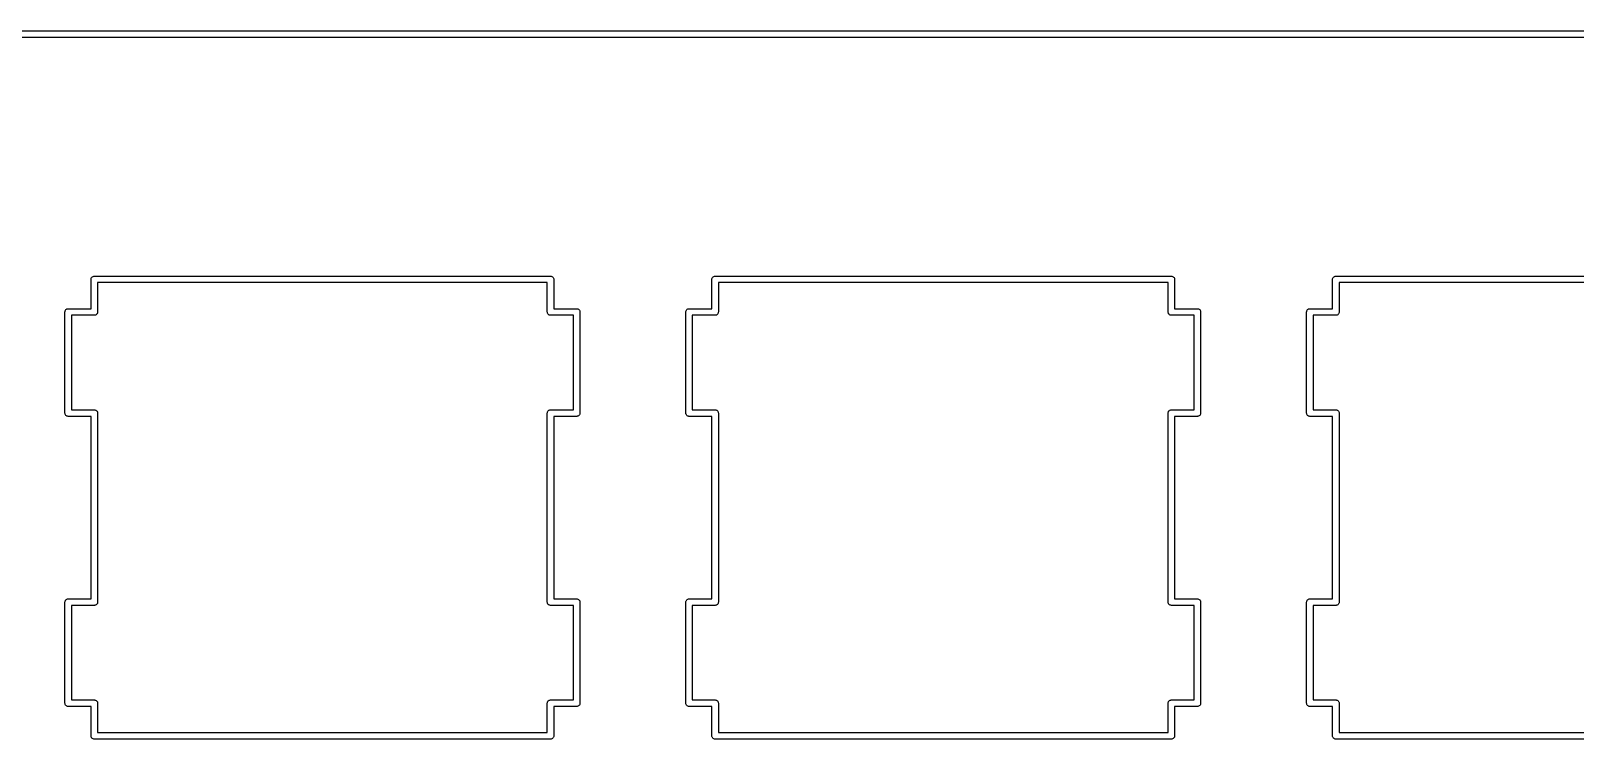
# Model space of a CAD drawing. Extents: x 0 to 6.2, y -4.15 to 0.
# Drawn here: x 2.47 to 4.335, y -0.851 to 0.004 of the extents above; entities that cross this region are included whole.
import ezdxf

# ---------------------------------------------------------------- set-up
doc = ezdxf.new("R2010")
doc.units = 0
doc.header["$MEASUREMENT"] = 0
doc.layers.add('BLACK', color=7, linetype='CONTINUOUS')

msp = doc.modelspace()

# ---------------------------------------------------------------- linework, layer by layer
at = {"layer": 'BLACK', "linetype": 'CONTINUOUS'}
for p, q in [((0.0002, 0.0039), (6.1967, 0.0039)), ((6.1929, -0.0039), (0.0039, -0.0039)), ((2.5423, -0.2954), (2.5426, -0.2947)), ((2.5423, -0.2962), (2.5423, -0.2954)), ((2.5423, -0.2964), (2.5423, -0.2962)), ((2.5423, -0.3316), (2.5423, -0.2964)), ((2.5426, -0.2947), (2.5429, -0.294)), ((2.5429, -0.294), (2.5434, -0.2934)), ((2.5434, -0.2934), (2.544, -0.2929)), ((2.544, -0.2929), (2.5447, -0.2926)), ((2.5447, -0.2926), (2.5455, -0.2923)), ((2.5455, -0.2923), (2.546, -0.2923)), ((2.546, -0.2923), (2.5462, -0.2923)), ((2.5462, -0.2923), (2.5464, -0.2923)), ((2.5464, -0.2923), (3.0972, -0.2923)), ((3.0972, -0.2923), (3.0974, -0.2923)), ((3.0974, -0.2923), (3.0976, -0.2923)), ((3.0976, -0.2923), (3.0982, -0.2923)), ((3.0982, -0.2923), (3.0989, -0.2926)), ((3.0989, -0.2926), (3.0996, -0.2929)), ((3.0996, -0.2929), (3.1002, -0.2934)), ((3.1002, -0.2934), (3.1007, -0.294)), ((3.1007, -0.294), (3.1011, -0.2947)), ((3.1011, -0.2947), (3.1013, -0.2954)), ((3.1013, -0.2954), (3.1014, -0.2962)), ((3.1014, -0.2962), (3.1014, -0.2964)), ((3.1014, -0.2964), (3.1014, -0.3316)), ((3.2923, -0.2954), (3.2926, -0.2947)), ((3.2923, -0.2962), (3.2923, -0.2954)), ((3.2923, -0.2964), (3.2923, -0.2962)), ((3.2923, -0.3316), (3.2923, -0.2964)), ((3.2926, -0.2947), (3.2929, -0.294)), ((3.2929, -0.294), (3.2934, -0.2934)), ((3.2934, -0.2934), (3.294, -0.2929)), ((3.294, -0.2929), (3.2947, -0.2926)), ((3.2947, -0.2926), (3.2955, -0.2923)), ((3.2955, -0.2923), (3.296, -0.2923)), ((3.296, -0.2923), (3.2962, -0.2923)), ((3.2962, -0.2923), (3.2964, -0.2923)), ((3.2964, -0.2923), (3.8472, -0.2923)), ((3.8472, -0.2923), (3.8474, -0.2923)), ((3.8474, -0.2923), (3.8476, -0.2923)), ((3.8476, -0.2923), (3.8482, -0.2923)), ((3.8482, -0.2923), (3.8489, -0.2926)), ((3.8489, -0.2926), (3.8496, -0.2929)), ((3.8496, -0.2929), (3.8502, -0.2934)), ((3.8502, -0.2934), (3.8507, -0.294)), ((3.8507, -0.294), (3.8511, -0.2947)), ((3.8511, -0.2947), (3.8513, -0.2954)), ((3.8513, -0.2954), (3.8514, -0.2962)), ((3.8514, -0.2962), (3.8514, -0.2964)), ((3.8514, -0.2964), (3.8514, -0.3316)), ((4.0423, -0.2954), (4.0426, -0.2947)), ((4.0423, -0.2962), (4.0423, -0.2954)), ((4.0423, -0.2964), (4.0423, -0.2962)), ((4.0423, -0.3316), (4.0423, -0.2964)), ((4.0426, -0.2947), (4.0429, -0.294)), ((4.0429, -0.294), (4.0434, -0.2934)), ((4.0434, -0.2934), (4.044, -0.2929)), ((4.044, -0.2929), (4.0447, -0.2926)), ((4.0447, -0.2926), (4.0454, -0.2923)), ((4.0454, -0.2923), (4.046, -0.2923)), ((4.046, -0.2923), (4.0462, -0.2923)), ((4.0462, -0.2923), (4.0464, -0.2923)), ((4.0464, -0.2923), (4.5972, -0.2923)), ((2.5502, -0.3001), (2.5502, -0.3353)), ((3.0935, -0.3001), (2.5502, -0.3001)), ((3.0935, -0.3353), (3.0935, -0.3001)), ((3.3002, -0.3001), (3.3002, -0.3353)), ((3.8435, -0.3001), (3.3002, -0.3001)), ((3.8435, -0.3353), (3.8435, -0.3001)), ((4.0502, -0.3001), (4.0502, -0.3353)), ((4.5935, -0.3001), (4.0502, -0.3001)), ((2.5108, -0.3355), (2.5109, -0.3348)), ((2.5108, -0.3357), (2.5108, -0.3355)), ((2.5108, -0.4574), (2.5108, -0.3357)), ((2.5109, -0.3348), (2.5111, -0.334)), ((2.5111, -0.334), (2.5115, -0.3333)), ((2.5115, -0.3333), (2.512, -0.3327)), ((2.512, -0.3327), (2.5126, -0.3323)), ((2.5126, -0.3323), (2.5132, -0.3319)), ((2.5132, -0.3319), (2.514, -0.3317)), ((2.514, -0.3317), (2.5146, -0.3316)), ((2.5146, -0.3316), (2.5148, -0.3316)), ((2.5148, -0.3316), (2.5149, -0.3316)), ((2.5149, -0.3316), (2.5423, -0.3316)), ((2.5502, -0.3355), (2.5501, -0.3363)), ((2.5502, -0.3353), (2.5502, -0.3355)), ((3.0935, -0.3355), (3.0935, -0.3353)), ((3.0936, -0.3363), (3.0935, -0.3355)), ((3.1014, -0.3316), (3.1287, -0.3316)), ((3.1287, -0.3316), (3.1289, -0.3316)), ((3.1289, -0.3316), (3.1291, -0.3316)), ((3.1291, -0.3316), (3.1297, -0.3317)), ((3.1297, -0.3317), (3.1304, -0.3319)), ((3.1304, -0.3319), (3.1311, -0.3323)), ((3.1311, -0.3323), (3.1317, -0.3327)), ((3.1317, -0.3327), (3.1322, -0.3333)), ((3.1322, -0.3333), (3.1326, -0.334)), ((3.1326, -0.334), (3.1328, -0.3348)), ((3.1328, -0.3348), (3.1329, -0.3355)), ((3.1329, -0.3355), (3.1328, -0.3357)), ((3.1328, -0.3357), (3.1328, -0.4574)), ((3.2608, -0.3355), (3.2609, -0.3348)), ((3.2608, -0.3357), (3.2608, -0.3355)), ((3.2608, -0.4574), (3.2608, -0.3357)), ((3.2609, -0.3348), (3.2611, -0.334)), ((3.2611, -0.334), (3.2615, -0.3333)), ((3.2615, -0.3333), (3.262, -0.3327)), ((3.262, -0.3327), (3.2626, -0.3323)), ((3.2626, -0.3323), (3.2632, -0.3319)), ((3.2632, -0.3319), (3.264, -0.3317)), ((3.264, -0.3317), (3.2646, -0.3316)), ((3.2646, -0.3316), (3.2648, -0.3316)), ((3.2648, -0.3316), (3.2649, -0.3316)), ((3.2649, -0.3316), (3.2923, -0.3316)), ((3.3002, -0.3355), (3.3001, -0.3363)), ((3.3002, -0.3353), (3.3002, -0.3355)), ((3.8435, -0.3355), (3.8435, -0.3353)), ((3.8436, -0.3363), (3.8435, -0.3355)), ((3.8514, -0.3316), (3.8787, -0.3316)), ((3.8787, -0.3316), (3.8788, -0.3316)), ((3.8788, -0.3316), (3.879, -0.3316)), ((3.879, -0.3316), (3.8796, -0.3317)), ((3.8796, -0.3317), (3.8804, -0.3319)), ((3.8804, -0.3319), (3.8811, -0.3323)), ((3.8811, -0.3323), (3.8817, -0.3327)), ((3.8817, -0.3327), (3.8821, -0.3333)), ((3.8821, -0.3333), (3.8825, -0.334)), ((3.8825, -0.334), (3.8827, -0.3348)), ((3.8827, -0.3348), (3.8828, -0.3355)), ((3.8828, -0.3355), (3.8828, -0.3357)), ((3.8828, -0.3357), (3.8828, -0.4574)), ((4.0108, -0.3355), (4.0109, -0.3348)), ((4.0108, -0.3357), (4.0108, -0.3355)), ((4.0108, -0.4574), (4.0108, -0.3357)), ((4.0109, -0.3348), (4.0111, -0.334)), ((4.0111, -0.334), (4.0115, -0.3333)), ((4.0115, -0.3333), (4.012, -0.3327)), ((4.012, -0.3327), (4.0126, -0.3323)), ((4.0126, -0.3323), (4.0133, -0.3319)), ((4.0133, -0.3319), (4.014, -0.3317)), ((4.014, -0.3317), (4.0146, -0.3316)), ((4.0146, -0.3316), (4.0148, -0.3316)), ((4.0148, -0.3316), (4.0149, -0.3316)), ((4.0149, -0.3316), (4.0423, -0.3316)), ((4.0502, -0.3355), (4.0501, -0.3363)), ((4.0502, -0.3353), (4.0502, -0.3355)), ((2.546, -0.3395), (2.5187, -0.3395)), ((2.5187, -0.3395), (2.5187, -0.4537)), ((2.5462, -0.3395), (2.546, -0.3395)), ((2.5464, -0.3395), (2.5462, -0.3395)), ((2.547, -0.3394), (2.5464, -0.3395)), ((2.5477, -0.3392), (2.547, -0.3394)), ((2.5484, -0.3388), (2.5477, -0.3392)), ((2.549, -0.3383), (2.5484, -0.3388)), ((2.5495, -0.3377), (2.549, -0.3383)), ((2.5499, -0.3371), (2.5495, -0.3377)), ((2.5501, -0.3363), (2.5499, -0.3371)), ((3.0938, -0.3371), (3.0936, -0.3363)), ((3.0941, -0.3377), (3.0938, -0.3371)), ((3.0946, -0.3383), (3.0941, -0.3377)), ((3.0952, -0.3388), (3.0946, -0.3383)), ((3.0959, -0.3392), (3.0952, -0.3388)), ((3.0967, -0.3394), (3.0959, -0.3392)), ((3.0974, -0.3395), (3.0967, -0.3394)), ((3.0976, -0.3395), (3.0974, -0.3395)), ((3.125, -0.3395), (3.0976, -0.3395)), ((3.125, -0.4537), (3.125, -0.3395)), ((3.296, -0.3395), (3.2687, -0.3395)), ((3.2687, -0.3395), (3.2687, -0.4537)), ((3.2962, -0.3395), (3.296, -0.3395)), ((3.2964, -0.3395), (3.2962, -0.3395)), ((3.297, -0.3394), (3.2964, -0.3395)), ((3.2977, -0.3392), (3.297, -0.3394)), ((3.2984, -0.3388), (3.2977, -0.3392)), ((3.299, -0.3383), (3.2984, -0.3388)), ((3.2995, -0.3377), (3.299, -0.3383)), ((3.2999, -0.3371), (3.2995, -0.3377)), ((3.3001, -0.3363), (3.2999, -0.3371)), ((3.8438, -0.3371), (3.8436, -0.3363)), ((3.8441, -0.3377), (3.8438, -0.3371)), ((3.8446, -0.3383), (3.8441, -0.3377)), ((3.8452, -0.3388), (3.8446, -0.3383)), ((3.8459, -0.3392), (3.8452, -0.3388)), ((3.8467, -0.3394), (3.8459, -0.3392)), ((3.8474, -0.3395), (3.8467, -0.3394)), ((3.8476, -0.3395), (3.8474, -0.3395)), ((3.8749, -0.3395), (3.8476, -0.3395)), ((3.8749, -0.4537), (3.8749, -0.3395)), ((4.046, -0.3395), (4.0187, -0.3395)), ((4.0187, -0.3395), (4.0187, -0.4537)), ((4.0462, -0.3395), (4.046, -0.3395)), ((4.0464, -0.3395), (4.0462, -0.3395)), ((4.047, -0.3394), (4.0464, -0.3395)), ((4.0477, -0.3392), (4.047, -0.3394)), ((4.0484, -0.3388), (4.0477, -0.3392)), ((4.049, -0.3383), (4.0484, -0.3388)), ((4.0495, -0.3377), (4.049, -0.3383)), ((4.0499, -0.3371), (4.0495, -0.3377)), ((4.0501, -0.3363), (4.0499, -0.3371)), ((2.5108, -0.4576), (2.5108, -0.4574)), ((2.5109, -0.4584), (2.5108, -0.4576)), ((2.5111, -0.4591), (2.5109, -0.4584)), ((2.5115, -0.4598), (2.5111, -0.4591)), ((2.512, -0.4604), (2.5115, -0.4598)), ((2.5126, -0.4609), (2.512, -0.4604)), ((2.5132, -0.4613), (2.5126, -0.4609)), ((2.514, -0.4615), (2.5132, -0.4613)), ((2.5146, -0.4616), (2.514, -0.4615)), ((2.5148, -0.4616), (2.5146, -0.4616)), ((2.5149, -0.4616), (2.5148, -0.4616)), ((2.5423, -0.4616), (2.5149, -0.4616)), ((2.5187, -0.4537), (2.546, -0.4537)), ((2.5423, -0.682), (2.5423, -0.4616)), ((2.546, -0.4537), (2.5462, -0.4537)), ((2.5462, -0.4537), (2.5464, -0.4537)), ((2.5464, -0.4537), (2.547, -0.4537)), ((2.547, -0.4537), (2.5477, -0.454)), ((2.5477, -0.454), (2.5484, -0.4543)), ((2.5484, -0.4543), (2.549, -0.4548)), ((2.549, -0.4548), (2.5495, -0.4554)), ((2.5495, -0.4554), (2.5499, -0.4561)), ((2.5499, -0.4561), (2.5501, -0.4568)), ((2.5501, -0.4568), (2.5502, -0.4576)), ((2.5502, -0.4576), (2.5502, -0.4578)), ((2.5502, -0.4578), (2.5502, -0.6858)), ((3.0935, -0.4576), (3.0936, -0.4568)), ((3.0935, -0.4578), (3.0935, -0.4576)), ((3.0935, -0.6858), (3.0935, -0.4578)), ((3.0936, -0.4568), (3.0938, -0.4561)), ((3.0938, -0.4561), (3.0941, -0.4554)), ((3.0941, -0.4554), (3.0946, -0.4548)), ((3.0946, -0.4548), (3.0952, -0.4543)), ((3.0952, -0.4543), (3.0959, -0.454)), ((3.0959, -0.454), (3.0967, -0.4537)), ((3.0967, -0.4537), (3.0972, -0.4537)), ((3.0972, -0.4537), (3.0974, -0.4537)), ((3.0974, -0.4537), (3.0976, -0.4537)), ((3.0976, -0.4537), (3.125, -0.4537)), ((3.1287, -0.4616), (3.1014, -0.4616)), ((3.1014, -0.4616), (3.1014, -0.682)), ((3.1289, -0.4616), (3.1287, -0.4616)), ((3.1291, -0.4616), (3.1289, -0.4616)), ((3.1297, -0.4615), (3.1291, -0.4616)), ((3.1304, -0.4613), (3.1297, -0.4615)), ((3.1311, -0.4609), (3.1304, -0.4613)), ((3.1317, -0.4604), (3.1311, -0.4609)), ((3.1322, -0.4598), (3.1317, -0.4604)), ((3.1326, -0.4591), (3.1322, -0.4598)), ((3.1328, -0.4584), (3.1326, -0.4591)), ((3.1328, -0.4574), (3.1329, -0.4576)), ((3.1329, -0.4576), (3.1328, -0.4584)), ((3.2608, -0.4576), (3.2608, -0.4574)), ((3.2609, -0.4584), (3.2608, -0.4576)), ((3.2611, -0.4591), (3.2609, -0.4584)), ((3.2615, -0.4598), (3.2611, -0.4591)), ((3.262, -0.4604), (3.2615, -0.4598)), ((3.2626, -0.4609), (3.262, -0.4604)), ((3.2632, -0.4613), (3.2626, -0.4609)), ((3.264, -0.4615), (3.2632, -0.4613)), ((3.2646, -0.4616), (3.264, -0.4615)), ((3.2648, -0.4616), (3.2646, -0.4616)), ((3.2649, -0.4616), (3.2648, -0.4616)), ((3.2923, -0.4616), (3.2649, -0.4616)), ((3.2687, -0.4537), (3.296, -0.4537)), ((3.2923, -0.682), (3.2923, -0.4616)), ((3.296, -0.4537), (3.2962, -0.4537)), ((3.2962, -0.4537), (3.2964, -0.4537)), ((3.2964, -0.4537), (3.297, -0.4537)), ((3.297, -0.4537), (3.2977, -0.454)), ((3.2977, -0.454), (3.2984, -0.4543)), ((3.2984, -0.4543), (3.299, -0.4548)), ((3.299, -0.4548), (3.2995, -0.4554)), ((3.2995, -0.4554), (3.2999, -0.4561)), ((3.2999, -0.4561), (3.3001, -0.4568)), ((3.3001, -0.4568), (3.3002, -0.4576)), ((3.3002, -0.4576), (3.3002, -0.4578)), ((3.3002, -0.4578), (3.3002, -0.6858)), ((3.8435, -0.4576), (3.8436, -0.4568)), ((3.8435, -0.4578), (3.8435, -0.4576)), ((3.8435, -0.6858), (3.8435, -0.4578)), ((3.8436, -0.4568), (3.8438, -0.4561)), ((3.8438, -0.4561), (3.8441, -0.4554)), ((3.8441, -0.4554), (3.8446, -0.4548)), ((3.8446, -0.4548), (3.8452, -0.4543)), ((3.8452, -0.4543), (3.8459, -0.454)), ((3.8459, -0.454), (3.8467, -0.4537)), ((3.8467, -0.4537), (3.8472, -0.4537)), ((3.8472, -0.4537), (3.8474, -0.4537)), ((3.8474, -0.4537), (3.8476, -0.4537)), ((3.8476, -0.4537), (3.8749, -0.4537)), ((3.8787, -0.4616), (3.8514, -0.4616)), ((3.8514, -0.4616), (3.8514, -0.682)), ((3.8788, -0.4616), (3.8787, -0.4616)), ((3.879, -0.4616), (3.8788, -0.4616)), ((3.8796, -0.4615), (3.879, -0.4616)), ((3.8804, -0.4613), (3.8796, -0.4615)), ((3.8811, -0.4609), (3.8804, -0.4613)), ((3.8817, -0.4604), (3.8811, -0.4609)), ((3.8821, -0.4598), (3.8817, -0.4604)), ((3.8825, -0.4591), (3.8821, -0.4598)), ((3.8827, -0.4584), (3.8825, -0.4591)), ((3.8828, -0.4576), (3.8827, -0.4584)), ((3.8828, -0.4574), (3.8828, -0.4576)), ((4.0108, -0.4576), (4.0108, -0.4574)), ((4.0109, -0.4584), (4.0108, -0.4576)), ((4.0111, -0.4591), (4.0109, -0.4584)), ((4.0115, -0.4598), (4.0111, -0.4591)), ((4.012, -0.4604), (4.0115, -0.4598)), ((4.0126, -0.4609), (4.012, -0.4604)), ((4.0133, -0.4613), (4.0126, -0.4609)), ((4.014, -0.4615), (4.0133, -0.4613)), ((4.0146, -0.4616), (4.014, -0.4615)), ((4.0148, -0.4616), (4.0146, -0.4616)), ((4.0149, -0.4616), (4.0148, -0.4616)), ((4.0423, -0.4616), (4.0149, -0.4616)), ((4.0187, -0.4537), (4.046, -0.4537)), ((4.0423, -0.682), (4.0423, -0.4616)), ((4.046, -0.4537), (4.0462, -0.4537)), ((4.0462, -0.4537), (4.0464, -0.4537)), ((4.0464, -0.4537), (4.047, -0.4537)), ((4.047, -0.4537), (4.0477, -0.454)), ((4.0477, -0.454), (4.0484, -0.4543)), ((4.0484, -0.4543), (4.049, -0.4548)), ((4.049, -0.4548), (4.0495, -0.4554)), ((4.0495, -0.4554), (4.0499, -0.4561)), ((4.0499, -0.4561), (4.0501, -0.4568)), ((4.0501, -0.4568), (4.0502, -0.4576)), ((4.0502, -0.4576), (4.0502, -0.4578)), ((4.0502, -0.4578), (4.0502, -0.6858)), ((2.5108, -0.686), (2.5109, -0.6852)), ((2.5108, -0.6862), (2.5108, -0.686)), ((2.5108, -0.8078), (2.5108, -0.6862)), ((2.5109, -0.6852), (2.5111, -0.6844)), ((2.5111, -0.6844), (2.5115, -0.6838)), ((2.5115, -0.6838), (2.512, -0.6832)), ((2.512, -0.6832), (2.5126, -0.6827)), ((2.5126, -0.6827), (2.5132, -0.6823)), ((2.5132, -0.6823), (2.514, -0.6821)), ((2.514, -0.6821), (2.5146, -0.682)), ((2.5146, -0.682), (2.5148, -0.682)), ((2.5148, -0.682), (2.5149, -0.682)), ((2.5149, -0.682), (2.5423, -0.682)), ((2.546, -0.6899), (2.5187, -0.6899)), ((2.5187, -0.6899), (2.5187, -0.8041)), ((2.5462, -0.6899), (2.546, -0.6899)), ((2.5464, -0.6899), (2.5462, -0.6899)), ((2.547, -0.6898), (2.5464, -0.6899)), ((2.5477, -0.6896), (2.547, -0.6898)), ((2.5484, -0.6893), (2.5477, -0.6896)), ((2.549, -0.6888), (2.5484, -0.6893)), ((2.5495, -0.6882), (2.549, -0.6888)), ((2.5499, -0.6875), (2.5495, -0.6882)), ((2.5501, -0.6867), (2.5499, -0.6875)), ((2.5502, -0.686), (2.5501, -0.6867)), ((2.5502, -0.6858), (2.5502, -0.686)), ((3.0935, -0.686), (3.0935, -0.6858)), ((3.0936, -0.6867), (3.0935, -0.686)), ((3.0938, -0.6875), (3.0936, -0.6867)), ((3.0941, -0.6882), (3.0938, -0.6875)), ((3.0946, -0.6888), (3.0941, -0.6882)), ((3.0952, -0.6893), (3.0946, -0.6888)), ((3.0959, -0.6896), (3.0952, -0.6893)), ((3.0967, -0.6898), (3.0959, -0.6896)), ((3.0974, -0.6899), (3.0967, -0.6898)), ((3.0976, -0.6899), (3.0974, -0.6899)), ((3.125, -0.6899), (3.0976, -0.6899)), ((3.1014, -0.682), (3.1287, -0.682)), ((3.125, -0.8041), (3.125, -0.6899)), ((3.1287, -0.682), (3.1289, -0.682)), ((3.1289, -0.682), (3.1291, -0.682)), ((3.1291, -0.682), (3.1297, -0.6821)), ((3.1297, -0.6821), (3.1304, -0.6823)), ((3.1304, -0.6823), (3.1311, -0.6827)), ((3.1311, -0.6827), (3.1317, -0.6832)), ((3.1317, -0.6832), (3.1322, -0.6838)), ((3.1322, -0.6838), (3.1326, -0.6844)), ((3.1326, -0.6844), (3.1328, -0.6852)), ((3.1328, -0.6852), (3.1329, -0.686)), ((3.1329, -0.686), (3.1328, -0.6862)), ((3.1328, -0.6862), (3.1328, -0.8078)), ((3.2608, -0.686), (3.2609, -0.6852)), ((3.2608, -0.6862), (3.2608, -0.686)), ((3.2608, -0.8078), (3.2608, -0.6862)), ((3.2609, -0.6852), (3.2611, -0.6844)), ((3.2611, -0.6844), (3.2615, -0.6838)), ((3.2615, -0.6838), (3.262, -0.6832)), ((3.262, -0.6832), (3.2626, -0.6827)), ((3.2626, -0.6827), (3.2632, -0.6823)), ((3.2632, -0.6823), (3.264, -0.6821)), ((3.264, -0.6821), (3.2646, -0.682)), ((3.2646, -0.682), (3.2648, -0.682)), ((3.2648, -0.682), (3.2649, -0.682)), ((3.2649, -0.682), (3.2923, -0.682)), ((3.296, -0.6899), (3.2687, -0.6899)), ((3.2687, -0.6899), (3.2687, -0.8041)), ((3.2962, -0.6899), (3.296, -0.6899)), ((3.2964, -0.6899), (3.2962, -0.6899)), ((3.297, -0.6898), (3.2964, -0.6899)), ((3.2977, -0.6896), (3.297, -0.6898)), ((3.2984, -0.6893), (3.2977, -0.6896)), ((3.299, -0.6888), (3.2984, -0.6893)), ((3.2995, -0.6882), (3.299, -0.6888)), ((3.2999, -0.6875), (3.2995, -0.6882)), ((3.3001, -0.6867), (3.2999, -0.6875)), ((3.3002, -0.686), (3.3001, -0.6867)), ((3.3002, -0.6858), (3.3002, -0.686)), ((3.8435, -0.686), (3.8435, -0.6858)), ((3.8436, -0.6867), (3.8435, -0.686)), ((3.8438, -0.6875), (3.8436, -0.6867)), ((3.8441, -0.6882), (3.8438, -0.6875)), ((3.8446, -0.6888), (3.8441, -0.6882)), ((3.8452, -0.6893), (3.8446, -0.6888)), ((3.8459, -0.6896), (3.8452, -0.6893)), ((3.8467, -0.6898), (3.8459, -0.6896)), ((3.8474, -0.6899), (3.8467, -0.6898)), ((3.8476, -0.6899), (3.8474, -0.6899)), ((3.8749, -0.6899), (3.8476, -0.6899)), ((3.8514, -0.682), (3.8787, -0.682)), ((3.8749, -0.8041), (3.8749, -0.6899)), ((3.8787, -0.682), (3.8788, -0.682)), ((3.8788, -0.682), (3.879, -0.682)), ((3.879, -0.682), (3.8796, -0.6821)), ((3.8796, -0.6821), (3.8804, -0.6823)), ((3.8804, -0.6823), (3.8811, -0.6827)), ((3.8811, -0.6827), (3.8817, -0.6832)), ((3.8817, -0.6832), (3.8821, -0.6838)), ((3.8821, -0.6838), (3.8825, -0.6844)), ((3.8825, -0.6844), (3.8827, -0.6852)), ((3.8827, -0.6852), (3.8828, -0.686)), ((3.8828, -0.686), (3.8828, -0.6862)), ((3.8828, -0.6862), (3.8828, -0.8078)), ((4.0108, -0.686), (4.0109, -0.6852)), ((4.0108, -0.6862), (4.0108, -0.686)), ((4.0108, -0.8078), (4.0108, -0.6862)), ((4.0109, -0.6852), (4.0111, -0.6844)), ((4.0111, -0.6844), (4.0115, -0.6838)), ((4.0115, -0.6838), (4.012, -0.6832)), ((4.012, -0.6832), (4.0126, -0.6827)), ((4.0126, -0.6827), (4.0133, -0.6823)), ((4.0133, -0.6823), (4.014, -0.6821)), ((4.014, -0.6821), (4.0146, -0.682)), ((4.0146, -0.682), (4.0148, -0.682)), ((4.0148, -0.682), (4.0149, -0.682)), ((4.0149, -0.682), (4.0423, -0.682)), ((4.046, -0.6899), (4.0187, -0.6899)), ((4.0187, -0.6899), (4.0187, -0.8041)), ((4.0462, -0.6899), (4.046, -0.6899)), ((4.0464, -0.6899), (4.0462, -0.6899)), ((4.047, -0.6898), (4.0464, -0.6899)), ((4.0477, -0.6896), (4.047, -0.6898)), ((4.0484, -0.6893), (4.0477, -0.6896)), ((4.049, -0.6888), (4.0484, -0.6893)), ((4.0495, -0.6882), (4.049, -0.6888)), ((4.0499, -0.6875), (4.0495, -0.6882)), ((4.0501, -0.6867), (4.0499, -0.6875)), ((4.0502, -0.686), (4.0501, -0.6867)), ((4.0502, -0.6858), (4.0502, -0.686)), ((2.5108, -0.808), (2.5108, -0.8078)), ((2.5109, -0.8088), (2.5108, -0.808)), ((2.5111, -0.8095), (2.5109, -0.8088)), ((2.5115, -0.8102), (2.5111, -0.8095)), ((2.512, -0.8108), (2.5115, -0.8102)), ((2.5126, -0.8113), (2.512, -0.8108)), ((2.5132, -0.8117), (2.5126, -0.8113)), ((2.514, -0.8119), (2.5132, -0.8117)), ((2.5146, -0.812), (2.514, -0.8119)), ((2.5148, -0.812), (2.5146, -0.812)), ((2.5149, -0.812), (2.5148, -0.812)), ((2.5423, -0.812), (2.5149, -0.812)), ((2.5187, -0.8041), (2.546, -0.8041)), ((2.5423, -0.8472), (2.5423, -0.812)), ((2.546, -0.8041), (2.5462, -0.8041)), ((2.5462, -0.8041), (2.5464, -0.8041)), ((2.5464, -0.8041), (2.547, -0.8042)), ((2.547, -0.8042), (2.5477, -0.8044)), ((2.5477, -0.8044), (2.5484, -0.8047)), ((2.5484, -0.8047), (2.549, -0.8052)), ((2.549, -0.8052), (2.5495, -0.8058)), ((2.5495, -0.8058), (2.5499, -0.8065)), ((2.5499, -0.8065), (2.5501, -0.8073)), ((2.5501, -0.8073), (2.5502, -0.808)), ((2.5502, -0.808), (2.5502, -0.8082)), ((2.5502, -0.8082), (2.5502, -0.8435)), ((3.0935, -0.808), (3.0936, -0.8073)), ((3.0935, -0.8082), (3.0935, -0.808)), ((3.0935, -0.8435), (3.0935, -0.8082)), ((3.0936, -0.8073), (3.0938, -0.8065)), ((3.0938, -0.8065), (3.0941, -0.8058)), ((3.0941, -0.8058), (3.0946, -0.8052)), ((3.0946, -0.8052), (3.0952, -0.8047)), ((3.0952, -0.8047), (3.0959, -0.8044)), ((3.0959, -0.8044), (3.0967, -0.8042)), ((3.0967, -0.8042), (3.0972, -0.8041)), ((3.0972, -0.8041), (3.0974, -0.8041)), ((3.0974, -0.8041), (3.0976, -0.8041)), ((3.0976, -0.8041), (3.125, -0.8041)), ((3.1287, -0.812), (3.1014, -0.812)), ((3.1014, -0.812), (3.1014, -0.8472)), ((3.1289, -0.812), (3.1287, -0.812)), ((3.1291, -0.812), (3.1289, -0.812)), ((3.1297, -0.8119), (3.1291, -0.812)), ((3.1304, -0.8117), (3.1297, -0.8119)), ((3.1311, -0.8113), (3.1304, -0.8117)), ((3.1317, -0.8108), (3.1311, -0.8113)), ((3.1322, -0.8102), (3.1317, -0.8108)), ((3.1326, -0.8095), (3.1322, -0.8102)), ((3.1328, -0.8088), (3.1326, -0.8095)), ((3.1328, -0.8078), (3.1329, -0.808)), ((3.1329, -0.808), (3.1328, -0.8088)), ((3.2608, -0.808), (3.2608, -0.8078)), ((3.2609, -0.8088), (3.2608, -0.808)), ((3.2611, -0.8095), (3.2609, -0.8088)), ((3.2615, -0.8102), (3.2611, -0.8095)), ((3.262, -0.8108), (3.2615, -0.8102)), ((3.2626, -0.8113), (3.262, -0.8108)), ((3.2632, -0.8117), (3.2626, -0.8113)), ((3.264, -0.8119), (3.2632, -0.8117)), ((3.2646, -0.812), (3.264, -0.8119)), ((3.2648, -0.812), (3.2646, -0.812)), ((3.2649, -0.812), (3.2648, -0.812)), ((3.2923, -0.812), (3.2649, -0.812)), ((3.2687, -0.8041), (3.296, -0.8041)), ((3.2923, -0.8472), (3.2923, -0.812)), ((3.296, -0.8041), (3.2962, -0.8041)), ((3.2962, -0.8041), (3.2964, -0.8041)), ((3.2964, -0.8041), (3.297, -0.8042)), ((3.297, -0.8042), (3.2977, -0.8044)), ((3.2977, -0.8044), (3.2984, -0.8047)), ((3.2984, -0.8047), (3.299, -0.8052)), ((3.299, -0.8052), (3.2995, -0.8058)), ((3.2995, -0.8058), (3.2999, -0.8065)), ((3.2999, -0.8065), (3.3001, -0.8073)), ((3.3001, -0.8073), (3.3002, -0.808)), ((3.3002, -0.808), (3.3002, -0.8082)), ((3.3002, -0.8082), (3.3002, -0.8435)), ((3.8435, -0.808), (3.8436, -0.8073)), ((3.8435, -0.8082), (3.8435, -0.808)), ((3.8435, -0.8435), (3.8435, -0.8082)), ((3.8436, -0.8073), (3.8438, -0.8065)), ((3.8438, -0.8065), (3.8441, -0.8058)), ((3.8441, -0.8058), (3.8446, -0.8052)), ((3.8446, -0.8052), (3.8452, -0.8047)), ((3.8452, -0.8047), (3.8459, -0.8044)), ((3.8459, -0.8044), (3.8467, -0.8042)), ((3.8467, -0.8042), (3.8472, -0.8041)), ((3.8472, -0.8041), (3.8474, -0.8041)), ((3.8474, -0.8041), (3.8476, -0.8041)), ((3.8476, -0.8041), (3.8749, -0.8041)), ((3.8787, -0.812), (3.8514, -0.812)), ((3.8514, -0.812), (3.8514, -0.8472)), ((3.8788, -0.812), (3.8787, -0.812)), ((3.879, -0.812), (3.8788, -0.812)), ((3.8796, -0.8119), (3.879, -0.812)), ((3.8804, -0.8117), (3.8796, -0.8119)), ((3.8811, -0.8113), (3.8804, -0.8117)), ((3.8817, -0.8108), (3.8811, -0.8113)), ((3.8821, -0.8102), (3.8817, -0.8108)), ((3.8825, -0.8095), (3.8821, -0.8102)), ((3.8827, -0.8088), (3.8825, -0.8095)), ((3.8828, -0.808), (3.8827, -0.8088)), ((3.8828, -0.8078), (3.8828, -0.808)), ((4.0108, -0.808), (4.0108, -0.8078)), ((4.0109, -0.8088), (4.0108, -0.808)), ((4.0111, -0.8095), (4.0109, -0.8088)), ((4.0115, -0.8102), (4.0111, -0.8095)), ((4.012, -0.8108), (4.0115, -0.8102)), ((4.0126, -0.8113), (4.012, -0.8108)), ((4.0133, -0.8117), (4.0126, -0.8113)), ((4.014, -0.8119), (4.0133, -0.8117)), ((4.0146, -0.812), (4.014, -0.8119)), ((4.0148, -0.812), (4.0146, -0.812)), ((4.0149, -0.812), (4.0148, -0.812)), ((4.0423, -0.812), (4.0149, -0.812)), ((4.0187, -0.8041), (4.046, -0.8041)), ((4.0423, -0.8472), (4.0423, -0.812)), ((4.046, -0.8041), (4.0462, -0.8041)), ((4.0462, -0.8041), (4.0464, -0.8041)), ((4.0464, -0.8041), (4.047, -0.8042)), ((4.047, -0.8042), (4.0477, -0.8044)), ((4.0477, -0.8044), (4.0484, -0.8047)), ((4.0484, -0.8047), (4.049, -0.8052)), ((4.049, -0.8052), (4.0495, -0.8058)), ((4.0495, -0.8058), (4.0499, -0.8065)), ((4.0499, -0.8065), (4.0501, -0.8073)), ((4.0501, -0.8073), (4.0502, -0.808)), ((4.0502, -0.808), (4.0502, -0.8082)), ((4.0502, -0.8082), (4.0502, -0.8435)), ((2.5423, -0.8474), (2.5423, -0.8472)), ((2.5423, -0.8482), (2.5423, -0.8474)), ((2.5426, -0.8489), (2.5423, -0.8482)), ((2.5429, -0.8496), (2.5426, -0.8489)), ((2.5434, -0.8502), (2.5429, -0.8496)), ((2.544, -0.8507), (2.5434, -0.8502)), ((2.5447, -0.8511), (2.544, -0.8507)), ((2.5455, -0.8513), (2.5447, -0.8511)), ((2.546, -0.8514), (2.5455, -0.8513)), ((2.5462, -0.8514), (2.546, -0.8514)), ((2.5464, -0.8514), (2.5462, -0.8514)), ((3.0972, -0.8514), (2.5464, -0.8514)), ((2.5502, -0.8435), (3.0935, -0.8435)), ((3.0974, -0.8514), (3.0972, -0.8514)), ((3.0976, -0.8514), (3.0974, -0.8514)), ((3.0982, -0.8513), (3.0976, -0.8514)), ((3.0989, -0.8511), (3.0982, -0.8513)), ((3.0996, -0.8507), (3.0989, -0.8511)), ((3.1002, -0.8502), (3.0996, -0.8507)), ((3.1007, -0.8496), (3.1002, -0.8502)), ((3.1011, -0.8489), (3.1007, -0.8496)), ((3.1013, -0.8482), (3.1011, -0.8489)), ((3.1014, -0.8474), (3.1013, -0.8482)), ((3.1014, -0.8472), (3.1014, -0.8474)), ((3.2923, -0.8474), (3.2923, -0.8472)), ((3.2923, -0.8482), (3.2923, -0.8474)), ((3.2926, -0.8489), (3.2923, -0.8482)), ((3.2929, -0.8496), (3.2926, -0.8489)), ((3.2934, -0.8502), (3.2929, -0.8496)), ((3.294, -0.8507), (3.2934, -0.8502)), ((3.2947, -0.8511), (3.294, -0.8507)), ((3.2955, -0.8513), (3.2947, -0.8511)), ((3.296, -0.8514), (3.2955, -0.8513)), ((3.2962, -0.8514), (3.296, -0.8514)), ((3.2964, -0.8514), (3.2962, -0.8514)), ((3.8472, -0.8514), (3.2964, -0.8514)), ((3.3002, -0.8435), (3.8435, -0.8435)), ((3.8474, -0.8514), (3.8472, -0.8514)), ((3.8476, -0.8514), (3.8474, -0.8514)), ((3.8482, -0.8513), (3.8476, -0.8514)), ((3.8489, -0.8511), (3.8482, -0.8513)), ((3.8496, -0.8507), (3.8489, -0.8511)), ((3.8502, -0.8502), (3.8496, -0.8507)), ((3.8507, -0.8496), (3.8502, -0.8502)), ((3.8511, -0.8489), (3.8507, -0.8496)), ((3.8513, -0.8482), (3.8511, -0.8489)), ((3.8514, -0.8474), (3.8513, -0.8482)), ((3.8514, -0.8472), (3.8514, -0.8474)), ((4.0423, -0.8474), (4.0423, -0.8472)), ((4.0423, -0.8482), (4.0423, -0.8474)), ((4.0426, -0.8489), (4.0423, -0.8482)), ((4.0429, -0.8496), (4.0426, -0.8489)), ((4.0434, -0.8502), (4.0429, -0.8496)), ((4.044, -0.8507), (4.0434, -0.8502)), ((4.0447, -0.8511), (4.044, -0.8507)), ((4.0454, -0.8513), (4.0447, -0.8511)), ((4.046, -0.8514), (4.0454, -0.8513)), ((4.0462, -0.8514), (4.046, -0.8514)), ((4.0464, -0.8514), (4.0462, -0.8514)), ((4.5972, -0.8514), (4.0464, -0.8514)), ((4.0502, -0.8435), (4.5935, -0.8435))]:
    msp.add_line(p, q, dxfattribs=at)

doc.saveas('drawing.dxf')
